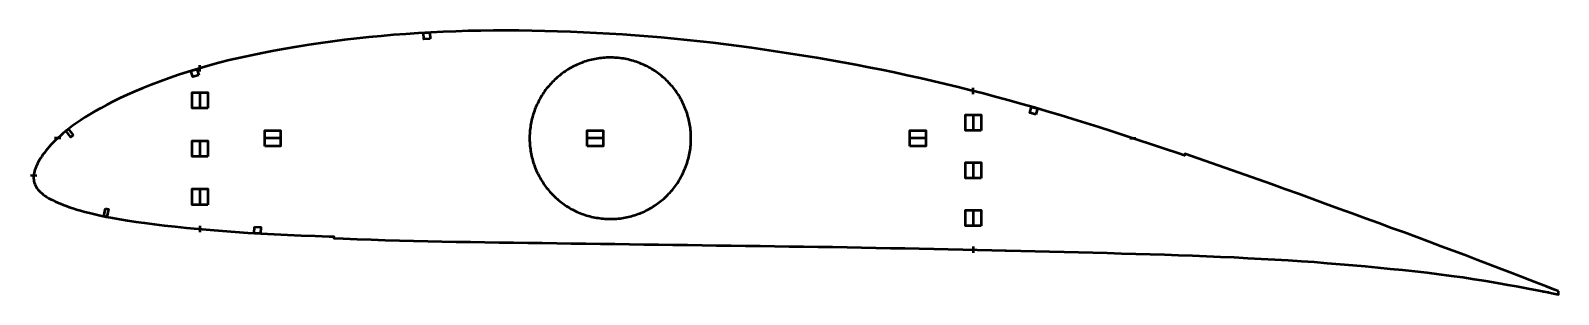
# Model space of a CAD drawing. Header units: metres. Extents: x -3 to 965, y 1 to 168.
import ezdxf

# ---------------------------------------------------------------- set-up
doc = ezdxf.new("R2010")
doc.units = ezdxf.units.M
doc.layers.add('Layer', color=1, linetype='Continuous', lineweight=50)

msp = doc.modelspace()

# ---------------------------------------------------------------- linework, layer by layer
at = {"layer": 'Layer'}
for p, q in [((103.95, 142.4), (103.95, 146.4)), ((363.95, 151.16), (363.95, 151.66)), ((103.95, 129.51), (103.95, 118.51)), ((593.95, 127.97), (593.95, 131.97)), ((593.95, 115.33), (593.95, 104.33)), ((15.75, 100), (11.75, 100)), ((103.95, 98.92), (103.95, 87.92)), ((155.51, 100), (144.51, 100)), ((312.81, 100), (312.31, 100)), ((359.9, 100), (348.9, 100)), ((415.08, 100), (415.58, 100)), ((564.28, 100), (553.28, 100)), ((693.04, 100), (697.04, 100)), ((593.95, 85.12), (593.95, 74.12)), ((0.6, 76.15), (-3.39, 76.46)), ((103.95, 68.33), (103.95, 57.33)), ((363.95, 48.85), (363.95, 48.35)), ((593.95, 54.91), (593.95, 43.91)), ((103.95, 44.44), (103.95, 40.44)), ((593.95, 31.27), (593.95, 27.27)), ((890.4, 31.43), (890.22, 30.96)), ((614.25, 28.93), (618.23, 28.63)), ((885.8, 14.76), (885.73, 14.27)), ((927.83, 17.3), (927.64, 16.83)), ((946.53, 10.15), (946.32, 9.69)), ((925.38, 8.89), (925.3, 8.4)), ((945.06, 5.33), (944.98, 4.84)), ((954.73, 2.74), (958.72, 2.43))]:
    msp.add_line(p, q, dxfattribs=at)
for points in [[(964.72, 3), (961.83, 4.17), (957.18, 5.97), (952.16, 7.96), (946.67, 10.1), (940.68, 12.38), (934.23, 14.84), (927.42, 17.46), (920.28, 20.18), (912.94, 22.98), (905.53, 25.77), (898.05, 28.54), (890.47, 31.4), (882.81, 34.31), (875.01, 37.21), (867.08, 40.14), (859.02, 43.09), (850.81, 46.1), (842.47, 49.16), (834.03, 52.24), (825.53, 55.34), (817, 58.45), (808.47, 61.56), (799.94, 64.65), (791.41, 67.73), (782.89, 70.8), (774.39, 73.84), (765.91, 76.86), (757.48, 79.85), (749.05, 82.81), (740.64, 85.73), (732.25, 88.63), (728.09, 90.05), (727.75, 89.06), (723.54, 90.5), (715.19, 93.33), (706.85, 96.11), (698.51, 98.87), (690.18, 101.59), (681.85, 104.28), (673.54, 106.94), (665.28, 109.55), (657.09, 112.11), (648.94, 114.6), (640.83, 117.03), (632.74, 119.39), (624.67, 121.7), (616.61, 123.95), (608.56, 126.14), (600.52, 128.27), (592.48, 130.34), (584.44, 132.35), (576.38, 134.31), (568.31, 136.21), (560.22, 138.05), (552.12, 139.85), (544, 141.59), (535.87, 143.27), (527.73, 144.9), (519.56, 146.48), (511.37, 148), (503.15, 149.48), (494.91, 150.9), (486.67, 152.28), (478.43, 153.61), (470.19, 154.88), (461.95, 156.1), (453.72, 157.27), (445.5, 158.38), (437.27, 159.43), (429.06, 160.42), (420.84, 161.35), (412.63, 162.23), (404.43, 163.05), (396.22, 163.8), (388.02, 164.5), (379.81, 165.14), (371.6, 165.72), (363.38, 166.24), (355.17, 166.7), (346.96, 167.11), (338.77, 167.45), (330.58, 167.74), (322.41, 167.96), (314.24, 168.13), (306.1, 168.23), (298, 168.28), (289.95, 168.26), (281.95, 168.18), (273.99, 168.02), (266.06, 167.77), (258.14, 167.46), (250.22, 167.07), (242.33, 166.61), (234.46, 166.08), (226.61, 165.48), (218.79, 164.81), (211.01, 164.06), (203.28, 163.25), (195.59, 162.36), (187.96, 161.39), (180.38, 160.36), (172.87, 159.24), (165.42, 158.05), (158.02, 156.77), (150.68, 155.41), (143.43, 154), (136.31, 152.54), (129.34, 151), (122.51, 149.39), (115.81, 147.7), (109.25, 145.93), (102.82, 144.08), (96.54, 142.16), (90.4, 140.18), (84.44, 138.13), (78.67, 136.04), (73.09, 133.91), (67.72, 131.76), (62.6, 129.61), (57.75, 127.47), (53.18, 125.35), (48.88, 123.25), (44.85, 121.18), (41.08, 119.14), (37.57, 117.15), (34.31, 115.21), (31.28, 113.33), (28.47, 111.51), (25.88, 109.75), (23.48, 108.03), (21.26, 106.36), (19.21, 104.73), (17.3, 103.15), (15.54, 101.62), (13.9, 100.14), (12.38, 98.7), (10.97, 97.3), (9.67, 95.94), (8.47, 94.62), (7.35, 93.33), (6.31, 92.07), (5.36, 90.84), (4.48, 89.65), (3.66, 88.46), (2.9, 87.32), (2.21, 86.22), (1.59, 85.15), (1.03, 84.06), (0.52, 82.99), (0.07, 81.99), (-0.32, 81.01), (-0.64, 80.03), (-0.9, 79.04), (-1.12, 78.09), (-1.29, 77.17), (-1.4, 76.24), (-1.46, 75.39), (-1.46, 74.52), (-1.39, 73.65), (-1.24, 72.76), (-1.01, 71.87), (-0.71, 70.98), (-0.32, 70.1), (0.13, 69.24), (0.68, 68.39), (1.31, 67.54), (2.03, 66.71), (2.82, 65.89), (3.69, 65.09), (4.63, 64.31), (5.66, 63.55), (6.76, 62.81), (7.96, 62.08), (9.25, 61.37), (10.64, 60.66), (12.12, 59.95), (13.7, 59.25), (15.38, 58.54), (17.18, 57.82), (19.1, 57.09), (21.15, 56.36), (23.35, 55.64), (25.72, 54.91), (28.28, 54.17), (31.04, 53.41), (34.03, 52.64), (37.25, 51.85), (40.74, 51.05), (44.52, 50.25), (48.63, 49.46), (53.11, 48.67), (57.98, 47.88), (63.24, 47.07), (68.89, 46.27), (74.94, 45.48), (81.37, 44.71), (88.18, 43.97), (95.34, 43.25), (102.79, 42.54), (110.45, 41.86), (118.26, 41.21), (126.2, 40.63), (134.29, 40.11), (142.56, 39.65), (150.98, 39.21), (159.52, 38.8), (168.17, 38.42), (176.93, 38.07), (185.78, 37.73), (188.74, 37.61), (188.7, 36.57), (194.62, 36.34), (203.52, 36.03), (212.41, 35.73), (221.32, 35.47), (230.28, 35.24), (239.28, 35.01), (248.3, 34.8), (257.3, 34.6), (266.3, 34.42), (275.32, 34.26), (284.37, 34.13), (293.47, 34), (302.59, 33.86), (311.73, 33.72), (320.88, 33.59), (330.06, 33.46), (339.25, 33.34), (348.45, 33.22), (357.66, 33.09), (366.87, 32.95), (376.07, 32.82), (385.27, 32.69), (394.46, 32.56), (403.67, 32.44), (412.87, 32.32), (422.08, 32.19), (431.28, 32.06), (440.49, 31.93), (449.69, 31.81), (458.89, 31.69), (468.09, 31.57), (477.28, 31.45), (486.46, 31.33), (495.63, 31.19), (504.8, 31.05), (513.97, 30.9), (523.13, 30.75), (532.28, 30.59), (541.41, 30.41), (550.55, 30.22), (559.71, 30.02), (568.89, 29.81), (578.08, 29.61), (587.26, 29.42), (596.45, 29.22), (605.63, 29.02), (614.8, 28.81), (623.98, 28.6), (633.16, 28.38), (642.32, 28.17), (651.47, 27.96), (660.59, 27.74), (669.7, 27.5), (678.81, 27.25), (687.93, 26.99), (697.03, 26.73), (706.09, 26.47), (715.09, 26.19), (724.02, 25.9), (732.92, 25.57), (741.77, 25.24), (750.54, 24.89), (759.22, 24.5), (767.84, 24.07), (776.45, 23.59), (785.03, 23.09), (793.53, 22.6), (801.87, 22.11), (810.04, 21.54), (818.18, 20.88), (826.32, 20.21), (834.38, 19.56), (842.33, 18.86), (850.24, 18.07), (858.13, 17.29), (865.94, 16.55), (873.64, 15.76), (881.29, 14.84), (888.99, 13.85), (896.65, 12.87), (904.11, 11.87), (911.42, 10.74), (918.68, 9.53), (925.8, 8.31), (932.68, 7.11), (939.24, 5.92), (945.43, 4.75), (951.24, 3.65), (956.64, 2.6), (961.62, 1.6), (964.69, 0.96)], [(415.08, 100), (415.07, 101.07), (415.04, 102.15), (414.98, 103.22), (414.9, 104.29), (414.8, 105.36), (414.67, 106.43), (414.53, 107.5), (414.36, 108.56), (414.17, 109.62), (413.96, 110.67), (413.72, 111.72), (413.46, 112.76), (413.18, 113.8), (412.88, 114.83), (412.56, 115.86), (412.22, 116.88), (411.85, 117.89), (411.47, 118.89), (411.06, 119.89), (410.63, 120.87), (410.18, 121.85), (409.71, 122.82), (409.22, 123.77), (408.71, 124.72), (408.18, 125.66), (407.64, 126.58), (407.07, 127.49), (406.48, 128.39), (405.88, 129.28), (405.25, 130.16), (404.61, 131.02), (403.95, 131.86), (403.27, 132.7), (402.58, 133.52), (401.86, 134.32), (401.13, 135.11), (400.39, 135.89), (399.63, 136.64), (398.85, 137.39), (398.06, 138.11), (397.25, 138.82), (396.42, 139.51), (395.59, 140.19), (394.74, 140.84), (393.87, 141.48), (392.99, 142.1), (392.1, 142.7), (391.2, 143.28), (390.29, 143.85), (389.36, 144.39), (388.42, 144.92), (387.47, 145.42), (386.51, 145.9), (385.54, 146.37), (384.56, 146.81), (383.58, 147.24), (382.58, 147.64), (381.58, 148.02), (380.56, 148.38), (379.54, 148.72), (378.52, 149.03), (377.48, 149.33), (376.44, 149.6), (375.4, 149.86), (374.35, 150.09), (373.3, 150.29), (372.24, 150.48), (371.18, 150.64), (370.11, 150.78), (369.04, 150.9), (367.97, 151), (366.9, 151.07), (365.83, 151.12), (364.75, 151.15), (363.68, 151.15), (362.6, 151.14), (361.53, 151.1), (360.46, 151.04), (359.39, 150.95), (358.32, 150.84), (357.25, 150.71), (356.19, 150.56), (355.13, 150.39), (354.07, 150.19), (353.02, 149.97), (351.97, 149.73), (350.93, 149.47), (349.89, 149.18), (348.86, 148.88), (347.84, 148.55), (346.82, 148.2), (345.82, 147.83), (344.81, 147.44), (343.82, 147.03), (342.84, 146.59), (341.87, 146.14), (340.9, 145.66), (339.95, 145.17), (339, 144.66), (338.07, 144.12), (337.15, 143.57), (336.24, 142.99), (335.34, 142.4), (334.46, 141.79), (333.59, 141.16), (332.73, 140.52), (331.89, 139.85), (331.06, 139.17), (330.24, 138.47), (329.44, 137.75), (328.66, 137.02), (327.89, 136.27), (327.13, 135.5), (326.39, 134.72), (325.67, 133.92), (324.97, 133.11), (324.28, 132.28), (323.61, 131.44), (322.96, 130.59), (322.33, 129.72), (321.71, 128.84), (321.12, 127.94), (320.54, 127.04), (319.98, 126.12), (319.44, 125.19), (318.92, 124.25), (318.42, 123.3), (317.94, 122.33), (317.49, 121.36), (317.05, 120.38), (316.63, 119.39), (316.23, 118.39), (315.86, 117.38), (315.5, 116.37), (315.17, 115.35), (314.86, 114.32), (314.57, 113.28), (314.3, 112.24), (314.05, 111.2), (313.83, 110.14), (313.63, 109.09), (313.45, 108.03), (313.29, 106.97), (313.16, 105.9), (313.04, 104.83), (312.95, 103.76), (312.88, 102.69), (312.84, 101.61), (312.82, 100.54), (312.82, 99.46), (312.84, 98.39), (312.88, 97.31), (312.95, 96.24), (313.04, 95.17), (313.16, 94.1), (313.29, 93.03), (313.45, 91.97), (313.63, 90.91), (313.83, 89.86), (314.05, 88.8), (314.3, 87.76), (314.57, 86.72), (314.86, 85.68), (315.17, 84.65), (315.5, 83.63), (315.86, 82.62), (316.23, 81.61), (316.63, 80.61), (317.05, 79.62), (317.49, 78.64), (317.94, 77.67), (318.42, 76.7), (318.92, 75.75), (319.44, 74.81), (319.98, 73.88), (320.54, 72.96), (321.12, 72.06), (321.71, 71.16), (322.33, 70.28), (322.96, 69.41), (323.61, 68.56), (324.28, 67.72), (324.97, 66.89), (325.67, 66.08), (326.39, 65.28), (327.13, 64.5), (327.89, 63.73), (328.66, 62.98), (329.44, 62.25), (330.24, 61.53), (331.06, 60.83), (331.89, 60.15), (332.73, 59.48), (333.59, 58.84), (334.46, 58.21), (335.34, 57.6), (336.24, 57.01), (337.15, 56.43), (338.07, 55.88), (339, 55.34), (339.95, 54.83), (340.9, 54.34), (341.87, 53.86), (342.84, 53.41), (343.82, 52.97), (344.81, 52.56), (345.82, 52.17), (346.82, 51.8), (347.84, 51.45), (348.86, 51.12), (349.89, 50.82), (350.93, 50.53), (351.97, 50.27), (353.02, 50.03), (354.07, 49.81), (355.13, 49.61), (356.19, 49.44), (357.25, 49.29), (358.32, 49.16), (359.39, 49.05), (360.46, 48.96), (361.53, 48.9), (362.6, 48.86), (363.68, 48.85), (364.75, 48.85), (365.83, 48.88), (366.9, 48.93), (367.97, 49), (369.04, 49.1), (370.11, 49.22), (371.18, 49.36), (372.24, 49.52), (373.3, 49.71), (374.35, 49.91), (375.4, 50.14), (376.44, 50.4), (377.48, 50.67), (378.52, 50.97), (379.54, 51.28), (380.56, 51.62), (381.58, 51.98), (382.58, 52.36), (383.58, 52.76), (384.56, 53.19), (385.54, 53.63), (386.51, 54.1), (387.47, 54.58), (388.42, 55.08), (389.36, 55.61), (390.29, 56.15), (391.2, 56.72), (392.1, 57.3), (392.99, 57.9), (393.87, 58.52), (394.74, 59.16), (395.59, 59.81), (396.42, 60.49), (397.25, 61.18), (398.06, 61.89), (398.85, 62.61), (399.63, 63.36), (400.39, 64.11), (401.13, 64.89), (401.86, 65.68), (402.58, 66.48), (403.27, 67.3), (403.95, 68.14), (404.61, 68.98), (405.25, 69.84), (405.88, 70.72), (406.48, 71.61), (407.07, 72.51), (407.64, 73.42), (408.18, 74.34), (408.71, 75.28), (409.22, 76.23), (409.71, 77.18), (410.18, 78.15), (410.63, 79.13), (411.06, 80.11), (411.47, 81.11), (411.85, 82.11), (412.22, 83.12), (412.56, 84.14), (412.88, 85.17), (413.18, 86.2), (413.46, 87.24), (413.72, 88.28), (413.96, 89.33), (414.17, 90.38), (414.36, 91.44), (414.53, 92.5), (414.67, 93.57), (414.8, 94.64), (414.9, 95.71), (414.98, 96.78), (415.04, 97.85), (415.07, 98.93), (415.08, 100)]]:
    msp.add_lwpolyline(points, close=True, dxfattribs=at)
for points in [[(249.85, 163.04), (245.86, 162.81), (245.63, 166.8), (249.62, 167.03), (249.85, 163.04)], [(103.22, 140.02), (99.4, 138.85), (98.23, 142.68), (102.05, 143.84), (103.22, 140.02)], [(108.95, 119.01), (98.95, 119.01), (98.95, 129.01), (108.95, 129.01), (108.95, 119.01)], [(633.61, 114.97), (629.77, 116.09), (630.89, 119.93), (634.73, 118.81), (633.61, 114.97)], [(598.95, 104.83), (588.95, 104.83), (588.95, 114.83), (598.95, 114.83), (598.95, 104.83)], [(23.7, 101.91), (22.14, 100.67), (19.03, 104.59), (20.6, 105.83), (23.7, 101.91)], [(108.95, 88.42), (98.95, 88.42), (98.95, 98.42), (108.95, 98.42), (108.95, 88.42)], [(145.01, 95), (145.01, 105), (155.01, 105), (155.01, 95), (145.01, 95)], [(349.4, 95), (349.4, 105), (359.4, 105), (359.4, 95), (349.4, 95)], [(553.78, 95), (553.78, 105), (563.78, 105), (563.78, 95), (553.78, 95)], [(598.95, 74.62), (588.95, 74.62), (588.95, 84.62), (598.95, 84.62), (598.95, 74.62)], [(108.95, 57.83), (98.95, 57.83), (98.95, 67.83), (108.95, 67.83), (108.95, 57.83)], [(44.02, 55.47), (45.98, 55.06), (44.95, 50.16), (42.99, 50.58), (44.02, 55.47)], [(598.95, 44.41), (588.95, 44.41), (588.95, 54.41), (598.95, 54.41), (598.95, 44.41)], [(138.5, 43.88), (142.49, 43.66), (142.27, 39.66), (138.27, 39.89), (138.5, 43.88)]]:
    msp.add_lwpolyline(points, dxfattribs=at)

doc.saveas('drawing.dxf')
